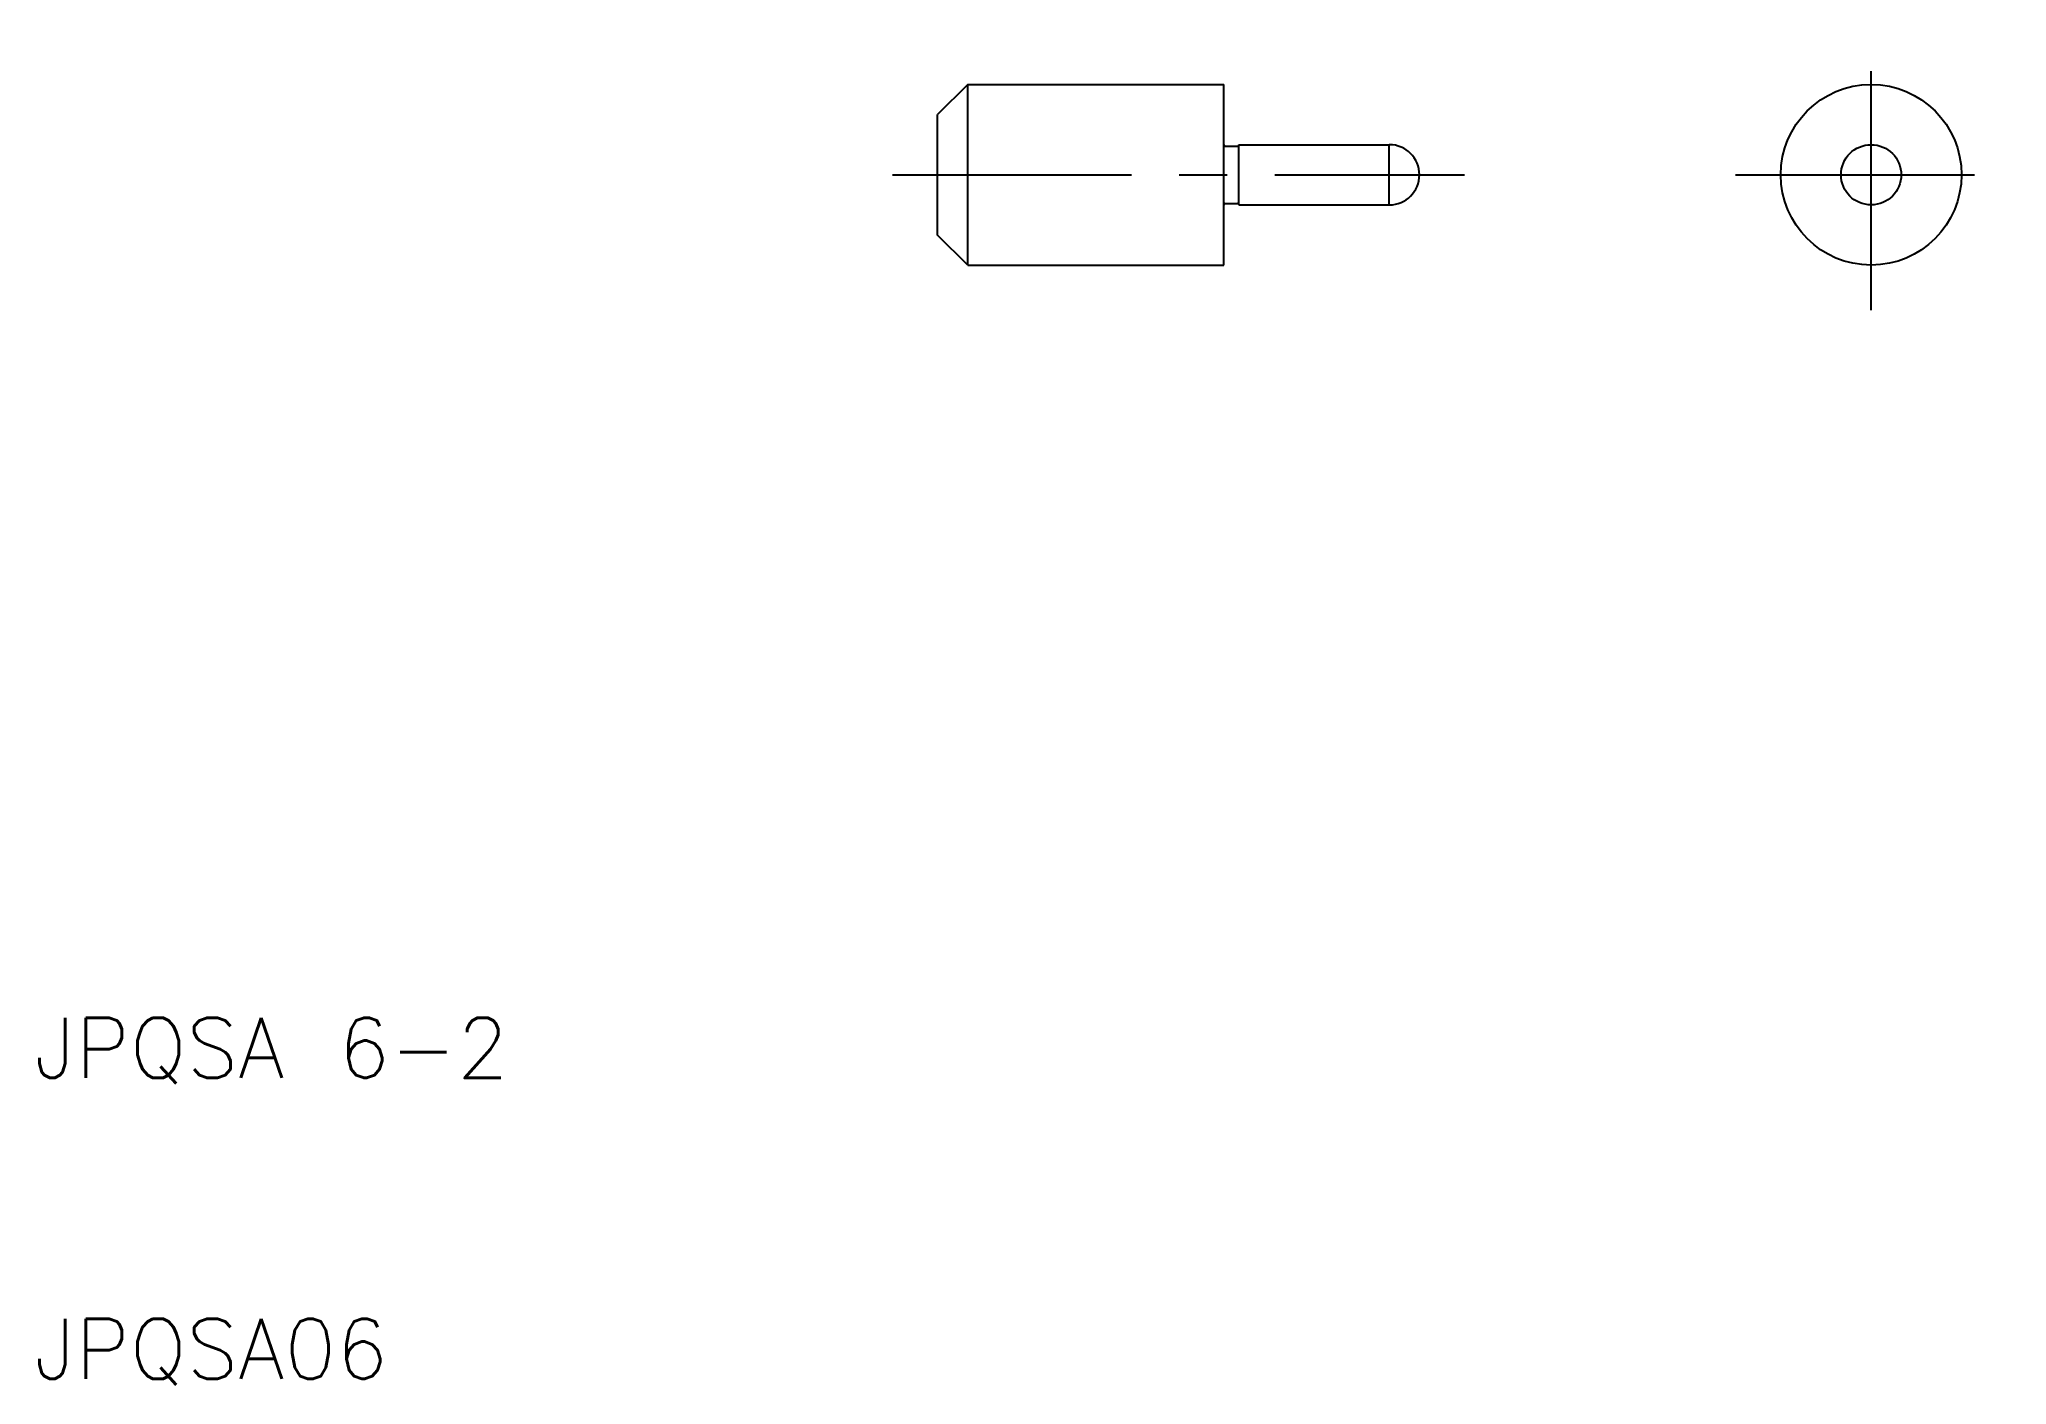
# Model space of a CAD drawing. Extents: x 10.2 to 75.5, y 9.8 to 54.5.
import ezdxf

# ---------------------------------------------------------------- set-up
doc = ezdxf.new("R2010")
doc.units = 0
doc.header["$LTSCALE"] = 0.25
doc.linetypes.add('CENTER', pattern=[50.8, 31.75, -6.35, 6.35, -6.35])
doc.layers.get('0').update_dxf_attribs({"linetype": 'CONTINUOUS'})
doc.layers.add('CENTER', color=1, linetype='CENTER')
doc.styles.get("Standard").update_dxf_attribs({"font": 'txt.shx', "bigfont": 'extfont.shx'})

msp = doc.modelspace()

# ---------------------------------------------------------------- linework, layer by layer
for p, q in [((41, 53), (40, 52)), ((41, 53), (49.5, 53)), ((41, 47), (41, 53)), ((41, 47), (41, 53)), ((49.5, 51), (49.5, 53)), ((40, 48), (40, 52)), ((49.5, 49), (49.5, 51)), ((50, 51), (55, 51)), ((50, 49), (50, 51)), ((55, 49), (55, 51)), ((49.55, 50.95), (49.95, 50.95)), ((49.5, 47), (49.5, 49)), ((49.55, 49.05), (49.95, 49.05)), ((50, 49), (55, 49)), ((41, 47), (40, 48)), ((41, 47), (49.5, 47))]:
    msp.add_line(p, q)
for radius in [3, 1]:
    msp.add_circle((71, 50), radius)
for centre, radius, start, end in [((49.55, 51), 0.05, 180, 270), ((49.95, 51), 0.05, 270, 0), ((55, 50), 1, 270, 90), ((49.55, 49), 0.05, 90, 180), ((49.95, 49), 0.05, 0, 90)]:
    msp.add_arc(centre, radius, start, end)
at = {"layer": 'CENTER', "color": 1, "linetype": 'CENTER'}
for p, q in [((71, 45.5), (71, 54.5)), ((38.5, 50), (57.5, 50)), ((66.5, 50), (75.5, 50))]:
    msp.add_line(p, q, dxfattribs=at)

# ---------------------------------------------------------------- texts
for s, p in [('JPQSA 6-2', (10, 20)), ('JPQSA06', (10, 10))]:
    msp.add_text(s, height=2).set_placement(p)

doc.saveas('drawing.dxf')
